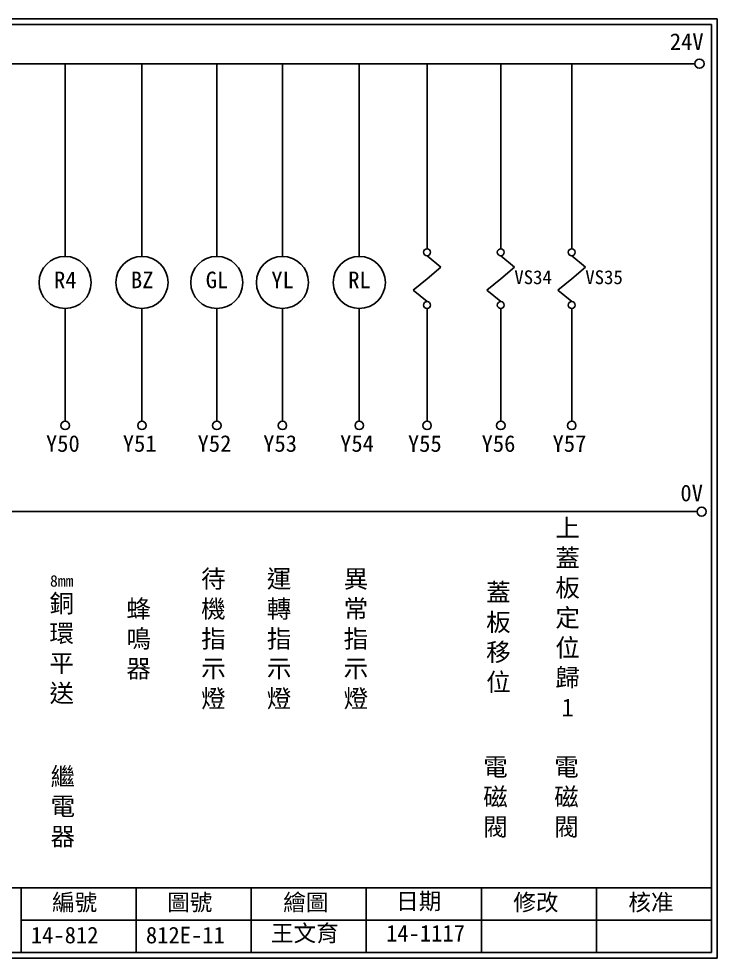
# Model space of a CAD drawing. Extents: x 889 to 1176, y 251 to 455.
# Drawn here: x 1024.3 to 1176.1, y 251.2 to 455.2 of the extents above; entities that cross this region are included whole.
import ezdxf

# ---------------------------------------------------------------- set-up
doc = ezdxf.new("R2010")
doc.units = 0
doc.layers.get('0').update_dxf_attribs({"linetype": 'CONTINUOUS'})
doc.layers.add('圖框層', color=7, linetype='CONTINUOUS')
doc.layers.add('標尺寸層', color=3, linetype='CONTINUOUS')
doc.styles.add('CNS', font='romanc.shx', dxfattribs={"bigfont": 'chineset.shx'})
doc.styles.add('STSL', font='kaiu.ttf')

msp = doc.modelspace()

# ---------------------------------------------------------------- linework, layer by layer
for centre in [(1172.21, 445.42), (1172.69, 348.15)]:
    msp.add_circle(centre, 1)
at = {"layer": '圖框層', "color": 7}
for p, q in [((1176.07, 455.16), (889.07, 455.16)), ((1176.07, 251.2), (1176.07, 455.16)), ((1174.82, 453.91), (890.32, 453.91)), ((1174.82, 252.44), (1174.82, 453.91)), ((890.32, 266.44), (1174.82, 266.44)), ((1024.82, 252.44), (1024.82, 266.44)), ((1049.82, 252.44), (1049.82, 266.44)), ((1074.82, 252.44), (1074.82, 266.44)), ((1099.82, 252.44), (1099.82, 266.44)), ((1124.82, 252.44), (1124.82, 266.44)), ((1149.82, 252.44), (1149.82, 266.44)), ((1024.82, 259.44), (1174.82, 259.44)), ((889.07, 251.2), (1176.07, 251.2)), ((890.32, 252.44), (1174.82, 252.44))]:
    msp.add_line(p, q, dxfattribs=at)
at = {"layer": '標尺寸層', "color": 7}
for p, q in [((893.61, 445.42), (1171.21, 445.42)), ((1034.38, 445.42), (1034.38, 403.59)), ((1051.08, 445.42), (1051.08, 403.59)), ((1067.33, 445.42), (1067.33, 403.59)), ((1081.59, 445.42), (1081.59, 403.59)), ((1098.3, 445.42), (1098.3, 403.59)), ((1113.03, 445.4), (1113.03, 405.21)), ((1129.04, 445.4), (1129.04, 405.21)), ((1144.46, 445.4), (1144.46, 405.21)), ((1113.03, 403.71), (1116.04, 401.22)), ((1129.04, 403.71), (1132.04, 401.22)), ((1144.46, 403.71), (1147.46, 401.22)), ((1113.03, 398.73), (1116.04, 401.22)), ((1129.04, 398.73), (1132.04, 401.22)), ((1144.46, 398.73), (1147.46, 401.22)), ((1113.03, 398.73), (1110.03, 396.24)), ((1129.04, 398.73), (1126.03, 396.24)), ((1144.46, 398.73), (1141.46, 396.24)), ((1113.03, 393.75), (1110.03, 396.24)), ((1129.04, 393.75), (1126.03, 396.24)), ((1144.46, 393.75), (1141.46, 396.24)), ((1034.38, 392.26), (1034.38, 367.81)), ((1051.08, 392.26), (1051.08, 367.81)), ((1067.33, 392.26), (1067.33, 367.81)), ((1081.59, 392.26), (1081.59, 367.81)), ((1098.3, 392.26), (1098.3, 367.81)), ((1113.03, 392.25), (1113.03, 367.8)), ((1129.04, 392.25), (1129.04, 367.8)), ((1144.46, 392.25), (1144.46, 367.8)), ((893.82, 348.15), (1171.69, 348.15))]:
    msp.add_line(p, q, dxfattribs=at)
for centre, radius in [((1113.03, 404.46), 0.751), ((1129.04, 404.46), 0.751), ((1144.46, 404.46), 0.751), ((1034.38, 397.92), 5.66), ((1051.08, 397.92), 5.66), ((1067.33, 397.92), 5.66), ((1081.59, 397.92), 5.66), ((1098.3, 397.92), 5.66), ((1113.03, 393), 0.751), ((1129.04, 393), 0.751), ((1144.46, 393), 0.751), ((1034.38, 366.89), 0.92), ((1051.08, 366.89), 0.92), ((1067.33, 366.89), 0.92), ((1081.59, 366.89), 0.92), ((1098.3, 366.89), 0.92), ((1113.03, 366.88), 0.92), ((1129.04, 366.88), 0.92), ((1144.46, 366.88), 0.92)]:
    msp.add_circle(centre, radius, dxfattribs=at)

# ---------------------------------------------------------------- texts
at = {"layer": '圖框層', "color": 4, "style": 'STSL'}
for s, height, p in [('24V', 3.6, (1165.77, 448.41)), ('R4', 3.6, (1031.97, 396.67)), ('BZ', 3.6, (1048.68, 396.67)), ('GL', 3.6, (1064.92, 396.67)), ('YL', 3.6, (1079.18, 396.67)), ('RL', 3.6, (1095.89, 396.67)), ('VS34', 3, (1131.98, 397.55)), ('VS35', 3, (1147.4, 397.55)), ('Y50 ', 3.6, (1030.21, 361.15)), ('Y51 ', 3.6, (1046.91, 361.15)), ('Y52 ', 3.6, (1063.16, 361.15)), ('Y53 ', 3.6, (1077.42, 361.15)), ('Y54 ', 3.6, (1094.13, 361.15)), ('Y55', 3.6, (1108.86, 361.14)), ('Y56', 3.6, (1124.87, 361.14)), ('Y57', 3.6, (1140.29, 361.14)), ('0V', 3.6, (1168.07, 350.4)), ('編號', 3.6, (1031.54, 261.53)), ('圖號', 3.6, (1056.54, 261.53)), ('繪圖', 3.6, (1081.76, 261.53)), ('日期', 3.6, (1106.29, 261.78)), ('修改', 3.6, (1131.76, 261.53)), ('核准', 3.6, (1156.76, 261.53)), ('14-812', 3.6, (1026.93, 254.42)), ('812E-11', 3.6, (1051.93, 254.42)), ('王文育', 3.6, (1079.11, 254.82)), ('14-1117', 3.6, (1104.11, 254.82))]:
    msp.add_text(s, height=height, dxfattribs=at).set_placement(p)
at = {"layer": '標尺寸層', "color": 7, "char_height": 3.9, "attachment_point": 5, "style": 'CNS'}
for s, insert, width in [('{\\fDFKai-SB|b0|i0|c136|p65;上蓋板\\P定位歸1}', (1143.56, 325.13), 2.8481), ('{\\fDFKai-SB|b0|i0|c136|p65;待機指示燈}', (1066.6, 320.36), 2.8481), ('{\\fDFKai-SB|b0|i0|c136|p65;運轉指示燈}', (1080.86, 320.36), 2.8481), ('{\\fDFKai-SB|b0|i0|c136|p65;異常指示燈}', (1097.56, 320.36), 2.8481), ('{\\fDFKai-SB|b0|i0|c136|p65;\\H0.64103x;8mm\\H1.56x;銅環\\P\\H0.99999x;平送}', (1033.64, 320.36), 2.8481), ('{\\fDFKai-SB|b0|i0|c136|p65;蓋板\\P移位}', (1128.53, 320.7), 2.8481), ('{\\fDFKai-SB|b0|i0|c136|p65;蜂鳴器}', (1050.35, 320.36), 2.8481), ('{\\fDFKai-SB|b0|i0|c136|p65;電磁閥}', (1127.89, 286.01), 8.6627), ('{\\fDFKai-SB|b0|i0|c136|p65;電磁閥}', (1143.31, 286.01), 8.6627), ('{\\fDFKai-SB|b0|i0|c136|p65;繼電器}', (1033.88, 283.94), 8.6627)]:
    msp.add_mtext(s, dxfattribs=dict(at, insert=insert, width=width))

doc.saveas('drawing.dxf')
